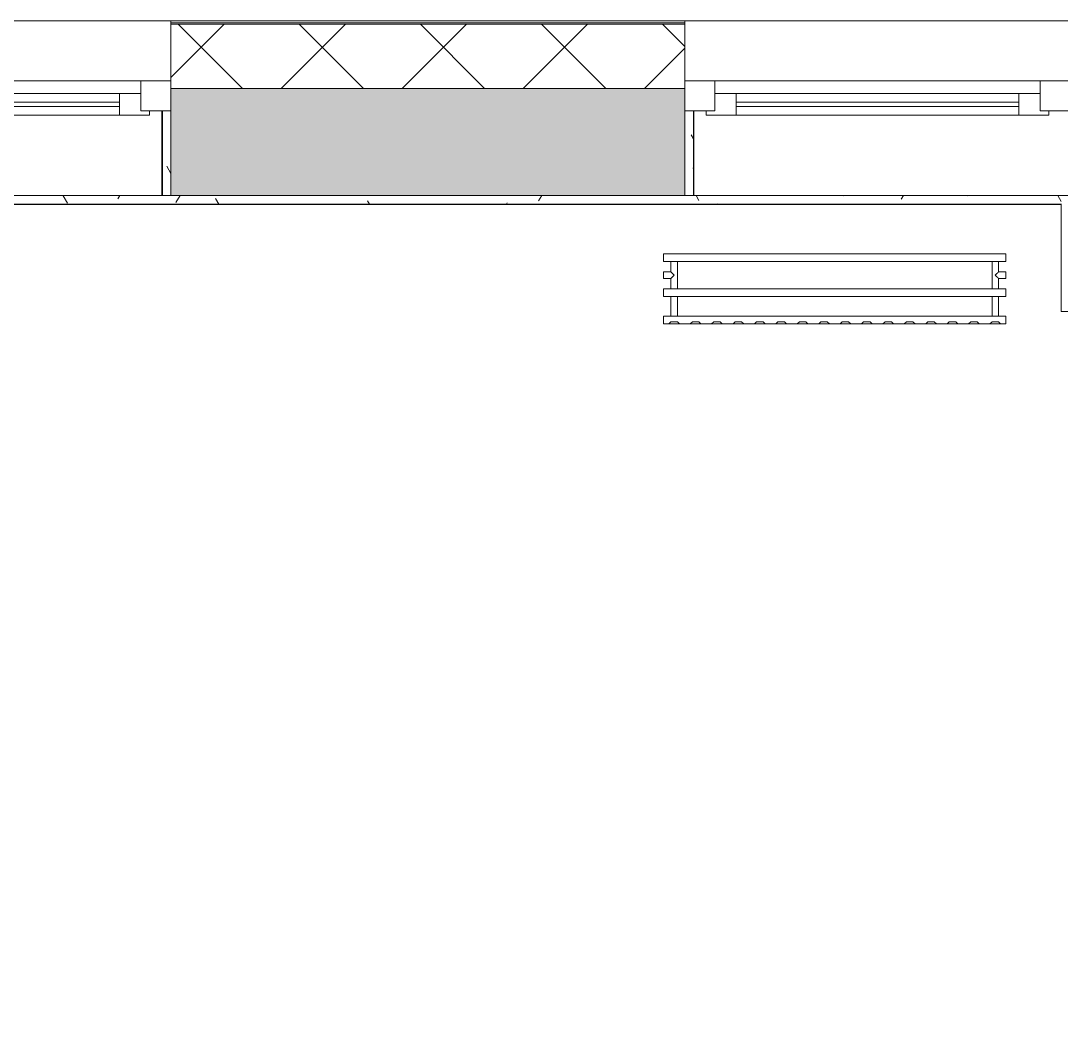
# Model space of a CAD drawing. Header units: millimetres. Extents: x -1113 to 415037, y -3642 to 354837.
# Drawn here: x 392327 to 394757, y 19184 to 21558 of the extents above; entities that cross this region are included whole.
import ezdxf

# ---------------------------------------------------------------- set-up
doc = ezdxf.new("R2010")
doc.units = ezdxf.units.MM
for name, color, linetype, lineweight in [('A-AREA-BNDY', 7, 'Continuous', 5), ('A-FLOR', 7, 'Continuous', 9), ('A-GLAZ', 7, 'Continuous', 9), ('A-GLAZ-1', 7, 'Continuous', 5), ('A-WALL', 7, 'Continuous', 5), ('I-WALL', 7, 'Continuous', 5)]:
    doc.layers.add(name, color=color, linetype=linetype, lineweight=lineweight)
for name, color, linetype, lineweight, true_color in [('A-WALL-1', 9, 'Continuous', 5, 0x808080), ('A-WALL-FNSH-1', 9, 'Continuous', 5, 0x808080), ('M-EQPM-1', 7, 'Continuous', 9, 0xb2b2b2)]:
    doc.layers.add(name, color=color, linetype=linetype, lineweight=lineweight, true_color=true_color)
pattern_1 = [(0, (289227.4, 1e-08), (243.84, 60.96), [20.117, -162.763, 20.117, -162.763, -975.36]), (0, (289227.4, 1e-08), (243.84, 60.96), [-365.76, 20.117, -345.643, 20.117, -162.763, -426.72]), (0, (289227.4, 1e-08), (243.84, 60.96), [-914.4, 20.117, -101.803, 20.117, -284.683]), (120, (289318.84, 30.48), (-174.71291, 180.691634), [20.117, -162.763, 20.117, -162.763, -975.36]), (120, (289318.84, 30.48), (-174.71291, 180.691634), [-365.76, 20.117, -345.643, 20.117, -162.763, -426.72]), (120, (289318.84, 30.48), (-174.71291, 180.691634), [-914.4, 20.117, -101.803, 20.117, -284.683]), (240, (289349.32, 152.4), (-69.12709, -241.651634), [20.117, -162.763, 20.117, -162.763, -975.36]), (240, (289349.32, 152.4), (-69.12709, -241.651634), [-365.76, 20.117, -345.643, 20.117, -162.763, -426.72]), (240, (289349.32, 152.4), (-69.12709, -241.651634), [-914.4, 20.117, -101.803, 20.117, -284.683])]

# ---------------------------------------------------------------- blocks, each defined once
blk = doc.blocks.new('120_Окно_СКБ_1Ст - 120_Окно_СКБ_1Ст 900х2500_h_ с форточкой-V559-Объем проектирования 3 этажа')
at = {"layer": 'A-GLAZ'}
for p, q in [((-450, -127), (-450, -57)), ((-450, -57), (-380, -57)), ((-380, -57), (-380, -127)), ((380, -127), (380, -57)), ((380, -57), (450, -57)), ((450, -57), (450, -127)), ((380, -87), (-380, -87)), ((-380, -87), (-380, -127)), ((-330, -137), (-330, -87)), ((330, -137), (330, -87)), ((380, -127), (380, -87)), ((-380, -127), (-450, -127)), ((-380, -127), (-400, -127)), ((-400, -127), (-400, -137)), ((-400, -137), (400, -137)), ((400, -137), (-400, -137)), ((450, -127), (380, -127)), ((400, -127), (380, -127)), ((400, -137), (400, -127))]:
    blk.add_line(p, q, dxfattribs=at)
at = {"layer": 'A-GLAZ-1'}
for p, q in [((450, -57), (-450, -57)), ((-330, -107), (330, -107)), ((330, -117), (-330, -117)), ((-430, -127), (-400, -127)), ((400, -127), (449.8, -127))]:
    blk.add_line(p, q, dxfattribs=at)
blk = doc.blocks.new('120_Окно_СКБ_2Ст_Фрамуга сверху - 120_Окно_СКБ_2Ст_2300х2500_h_ ДОО-V560-Объем проектирования 3 этажа')
at = {"layer": 'A-GLAZ'}
for p, q in [((-1150, -127), (-1150, -57)), ((-1150, -57), (-1080, -57)), ((-1080, -57), (-1080, -127)), ((520, -127), (520, -57)), ((520, -57), (590, -57)), ((590, -57), (590, -127)), ((1080, -127), (1080, -57)), ((1080, -57), (1150, -57)), ((1150, -57), (1150, -127)), ((520, -87), (-1080, -87)), ((-1080, -87), (-1080, -127)), ((-1030, -137), (-1030, -87)), ((470, -137), (470, -87)), ((520, -127), (520, -87)), ((1080, -87), (590, -87)), ((590, -87), (590, -127)), ((640, -137), (640, -87)), ((1030, -137), (1030, -87)), ((1080, -127), (1080, -87)), ((-1080, -127), (-1150, -127)), ((-1080, -127), (-1100, -127)), ((-1100, -127), (-1100, -137)), ((-1100, -137), (540, -137)), ((540, -137), (-1100, -137)), ((590, -127), (520, -127)), ((540, -127), (520, -127)), ((540, -137), (540, -127)), ((590, -127), (570, -127)), ((570, -127), (570, -137)), ((570, -137), (1100, -137)), ((1100, -137), (570, -137)), ((1150, -127), (1080, -127)), ((1100, -127), (1080, -127)), ((1100, -137), (1100, -127))]:
    blk.add_line(p, q, dxfattribs=at)
at = {"layer": 'A-GLAZ-1'}
for p, q in [((1150, -57), (-1150, -57)), ((-1080, -57), (1080, -57)), ((-1030, -107), (470, -107)), ((470, -117), (-1030, -117)), ((640, -107), (1030, -107)), ((1030, -117), (640, -117)), ((-1130, -127), (-1100, -127)), ((540, -127), (570, -127)), ((540, -127), (570, -127)), ((1100, -127), (1150, -127))]:
    blk.add_line(p, q, dxfattribs=at)
blk = doc.blocks.new('radiator_prado_classic_z_tip_30_po exemplyaru - Classic Z Тип 30-300-31189091-Объем проектирования 3 этажа')
at = {"layer": 'M-EQPM-1'}
for p, q in [((0, 228), (0, 210)), ((800, 228), (0, 228)), ((0, 210), (0, 228)), ((0, 228), (12.5, 228)), ((12.5, 228), (37.5, 228)), ((37.5, 228), (12.5, 228)), ((12.5, 228), (37.5, 228)), ((12.5, 228), (17.5, 223)), ((12.5, 228), (17.5, 223)), ((32.5, 223), (17.5, 223)), ((17.5, 223), (32.5, 223)), ((32.5, 223), (37.5, 228)), ((37.5, 228), (32.5, 223)), ((37.5, 228), (62.5, 228)), ((62.5, 228), (87.5, 228)), ((87.5, 228), (62.5, 228)), ((62.5, 228), (87.5, 228)), ((62.5, 228), (67.5, 223)), ((62.5, 228), (67.5, 223)), ((82.5, 223), (67.5, 223)), ((67.5, 223), (82.5, 223)), ((82.5, 223), (87.5, 228)), ((87.5, 228), (82.5, 223)), ((87.5, 228), (112.5, 228)), ((112.5, 228), (137.5, 228)), ((137.5, 228), (112.5, 228)), ((112.5, 228), (137.5, 228)), ((112.5, 228), (117.5, 223)), ((112.5, 228), (117.5, 223)), ((132.5, 223), (117.5, 223)), ((117.5, 223), (132.5, 223)), ((132.5, 223), (137.5, 228)), ((137.5, 228), (132.5, 223)), ((137.5, 228), (162.5, 228)), ((162.5, 228), (187.5, 228)), ((187.5, 228), (162.5, 228)), ((162.5, 228), (187.5, 228)), ((162.5, 228), (167.5, 223)), ((162.5, 228), (167.5, 223)), ((182.5, 223), (167.5, 223)), ((167.5, 223), (182.5, 223)), ((182.5, 223), (187.5, 228)), ((187.5, 228), (182.5, 223)), ((187.5, 228), (212.5, 228)), ((212.5, 228), (237.5, 228)), ((237.5, 228), (212.5, 228)), ((212.5, 228), (237.5, 228)), ((212.5, 228), (217.5, 223)), ((212.5, 228), (217.5, 223)), ((232.5, 223), (217.5, 223)), ((217.5, 223), (232.5, 223)), ((232.5, 223), (237.5, 228)), ((237.5, 228), (232.5, 223)), ((237.5, 228), (262.5, 228)), ((262.5, 228), (287.5, 228)), ((287.5, 228), (262.5, 228)), ((262.5, 228), (287.5, 228)), ((262.5, 228), (267.5, 223)), ((262.5, 228), (267.5, 223)), ((282.5, 223), (267.5, 223)), ((267.5, 223), (282.5, 223)), ((282.5, 223), (287.5, 228)), ((287.5, 228), (282.5, 223)), ((287.5, 228), (312.5, 228)), ((312.5, 228), (337.5, 228)), ((337.5, 228), (312.5, 228)), ((312.5, 228), (337.5, 228)), ((312.5, 228), (317.5, 223)), ((312.5, 228), (317.5, 223)), ((332.5, 223), (317.5, 223)), ((317.5, 223), (332.5, 223)), ((332.5, 223), (337.5, 228)), ((337.5, 228), (332.5, 223)), ((337.5, 228), (362.5, 228)), ((362.5, 228), (387.5, 228)), ((387.5, 228), (362.5, 228)), ((362.5, 228), (387.5, 228)), ((362.5, 228), (367.5, 223)), ((362.5, 228), (367.5, 223)), ((382.5, 223), (367.5, 223)), ((367.5, 223), (382.5, 223)), ((382.5, 223), (387.5, 228)), ((387.5, 228), (382.5, 223)), ((387.5, 228), (412.5, 228)), ((412.5, 228), (437.5, 228)), ((437.5, 228), (412.5, 228)), ((412.5, 228), (437.5, 228)), ((412.5, 228), (417.5, 223)), ((412.5, 228), (417.5, 223)), ((432.5, 223), (417.5, 223)), ((417.5, 223), (432.5, 223)), ((432.5, 223), (437.5, 228)), ((437.5, 228), (432.5, 223)), ((437.5, 228), (462.5, 228)), ((462.5, 228), (487.5, 228)), ((487.5, 228), (462.5, 228)), ((462.5, 228), (487.5, 228)), ((462.5, 228), (467.5, 223)), ((462.5, 228), (467.5, 223)), ((482.5, 223), (467.5, 223)), ((467.5, 223), (482.5, 223)), ((482.5, 223), (487.5, 228)), ((487.5, 228), (482.5, 223)), ((487.5, 228), (512.5, 228)), ((512.5, 228), (537.5, 228)), ((537.5, 228), (512.5, 228)), ((512.5, 228), (537.5, 228)), ((512.5, 228), (517.5, 223)), ((512.5, 228), (517.5, 223)), ((532.5, 223), (517.5, 223)), ((517.5, 223), (532.5, 223)), ((532.5, 223), (537.5, 228)), ((537.5, 228), (532.5, 223)), ((537.5, 228), (562.5, 228)), ((562.5, 228), (587.5, 228)), ((587.5, 228), (562.5, 228)), ((562.5, 228), (587.5, 228)), ((562.5, 228), (567.5, 223)), ((562.5, 228), (567.5, 223)), ((582.5, 223), (567.5, 223)), ((567.5, 223), (582.5, 223)), ((582.5, 223), (587.5, 228)), ((587.5, 228), (582.5, 223)), ((587.5, 228), (612.5, 228)), ((612.5, 228), (637.5, 228)), ((637.5, 228), (612.5, 228)), ((612.5, 228), (637.5, 228)), ((612.5, 228), (617.5, 223)), ((612.5, 228), (617.5, 223)), ((632.5, 223), (617.5, 223)), ((617.5, 223), (632.5, 223)), ((632.5, 223), (637.5, 228)), ((637.5, 228), (632.5, 223)), ((637.5, 228), (662.5, 228)), ((662.5, 228), (687.5, 228)), ((687.5, 228), (662.5, 228)), ((662.5, 228), (687.5, 228)), ((662.5, 228), (667.5, 223)), ((662.5, 228), (667.5, 223)), ((682.5, 223), (667.5, 223)), ((667.5, 223), (682.5, 223)), ((682.5, 223), (687.5, 228)), ((687.5, 228), (682.5, 223)), ((687.5, 228), (712.5, 228)), ((712.5, 228), (737.5, 228)), ((737.5, 228), (712.5, 228)), ((712.5, 228), (737.5, 228)), ((712.5, 228), (717.5, 223)), ((712.5, 228), (717.5, 223)), ((732.5, 223), (717.5, 223)), ((717.5, 223), (732.5, 223)), ((732.5, 223), (737.5, 228)), ((737.5, 228), (732.5, 223)), ((737.5, 228), (762.5, 228)), ((762.5, 228), (787.5, 228)), ((787.5, 228), (762.5, 228)), ((762.5, 228), (787.5, 228)), ((762.5, 228), (767.5, 223)), ((762.5, 228), (767.5, 223)), ((782.5, 223), (767.5, 223)), ((767.5, 223), (782.5, 223)), ((782.5, 223), (787.5, 228)), ((787.5, 228), (782.5, 223)), ((787.5, 228), (800, 228)), ((800, 210), (800, 228)), ((800, 228), (800, 210)), ((0, 210), (800, 210)), ((17.8, 210), (0, 210)), ((17.5, 210), (17.5, 164)), ((17.5, 210), (17.5, 164)), ((17.8, 210), (17.5, 210)), ((17.5, 210), (17.8, 210)), ((17.8, 210), (17.5, 210)), ((17.5, 210), (32.5, 210)), ((32.2, 210), (17.8, 210)), ((17.8, 210), (32.2, 210)), ((32.2, 210), (17.8, 210)), ((32.5, 210), (32.2, 210)), ((32.2, 210), (32.5, 210)), ((32.5, 210), (32.2, 210)), ((767.8, 210), (32.2, 210)), ((32.5, 164), (32.5, 210)), ((32.5, 164), (32.5, 210)), ((767.5, 210), (767.5, 164)), ((767.5, 210), (767.5, 164)), ((767.8, 210), (767.5, 210)), ((767.5, 210), (782.5, 210)), ((767.8, 210), (767.5, 210)), ((767.5, 210), (767.8, 210)), ((782.2, 210), (767.8, 210)), ((778.7, 210), (767.8, 210)), ((767.8, 210), (782.2, 210)), ((781.5, 210), (778.7, 210)), ((782.2, 210), (781.5, 210)), ((782.5, 210), (782.2, 210)), ((782.5, 210), (782.2, 210)), ((782.2, 210), (782.5, 210)), ((800, 210), (782.2, 210)), ((782.5, 164), (782.5, 210)), ((782.5, 164), (782.5, 210)), ((800, 164), (0, 164)), ((0, 164), (0, 146)), ((0, 146), (0, 164)), ((0, 164), (17.8, 164)), ((0, 146), (800, 146)), ((18.5, 146), (0, 146)), ((17.8, 164), (17.5, 164)), ((17.5, 164), (17.8, 164)), ((17.8, 164), (17.5, 164)), ((17.5, 164), (32.5, 164)), ((17.5, 146), (17.5, 121.5)), ((17.5, 146), (17.5, 121.5)), ((17.5, 146), (18.5, 146)), ((18.5, 146), (17.5, 146)), ((17.5, 146), (18.5, 146)), ((32.5, 146), (17.5, 146)), ((32.2, 164), (17.8, 164)), ((17.8, 164), (32.2, 164)), ((32.2, 164), (17.8, 164)), ((18.5, 146), (32.2, 146)), ((32.2, 146), (18.5, 146)), ((18.5, 146), (32.2, 146)), ((32.5, 164), (32.2, 164)), ((32.2, 164), (32.5, 164)), ((32.5, 164), (32.2, 164)), ((32.2, 164), (767.8, 164)), ((32.2, 146), (32.5, 146)), ((32.5, 146), (32.2, 146)), ((32.2, 146), (32.5, 146)), ((767.8, 146), (32.2, 146)), ((32.5, 82), (32.5, 146)), ((32.5, 82), (32.5, 146)), ((767.8, 164), (767.5, 164)), ((767.5, 164), (782.5, 164)), ((767.8, 164), (767.5, 164)), ((767.5, 164), (767.8, 164)), ((767.5, 146), (767.5, 82)), ((767.5, 146), (767.5, 82)), ((767.5, 146), (767.8, 146)), ((782.5, 146), (767.5, 146)), ((767.5, 146), (767.8, 146)), ((767.8, 146), (767.5, 146)), ((782.2, 164), (767.8, 164)), ((782.2, 164), (767.8, 164)), ((767.8, 164), (768.5, 164)), ((767.8, 146), (781.5, 146)), ((767.8, 146), (773.1, 146)), ((781.5, 146), (767.8, 146)), ((768.5, 164), (769.7, 164)), ((769.7, 164), (771.2, 164)), ((771.2, 164), (773.1, 164)), ((773.1, 164), (775, 164)), ((773.1, 146), (781.5, 146)), ((775, 164), (776.9, 164)), ((776.9, 164), (778.7, 164)), ((778.7, 164), (780.3, 164)), ((780.3, 164), (781.5, 164)), ((781.5, 164), (782.2, 164)), ((781.5, 146), (782.5, 146)), ((781.5, 146), (782.5, 146)), ((782.5, 146), (781.5, 146)), ((800, 146), (781.5, 146)), ((782.5, 164), (782.2, 164)), ((782.5, 164), (782.2, 164)), ((782.2, 164), (782.5, 164)), ((782.2, 164), (800, 164)), ((782.5, 121.5), (782.5, 146)), ((782.5, 121.5), (782.5, 146)), ((800, 146), (800, 164)), ((800, 164), (800, 146)), ((17.5, 121.5), (0, 121.5)), ((17.5, 121.5), (0, 121.5)), ((0, 121.5), (0, 120.5)), ((0, 106.5), (0, 121.5)), ((800, 121.5), (782.5, 121.5)), ((800, 121.5), (782.5, 121.5)), ((800, 121.5), (800, 106.5)), ((800, 120.5), (800, 121.5)), ((800, 121.5), (800, 120.5)), ((800, 120.5), (800, 121.5)), ((0, 120.5), (0, 107.5)), ((0, 120.5), (0, 119.3)), ((0, 114), (0, 120.5)), ((0, 120.5), (0, 120.5)), ((0, 119.3), (0, 117.8)), ((0, 117.8), (0, 115.9)), ((0, 115.9), (0, 114)), ((0, 114), (0, 112.1)), ((0, 107.5), (0, 114)), ((0, 112.1), (0, 110.3)), ((0, 110.3), (0, 108.7)), ((0, 108.7), (0, 107.5)), ((0, 107.5), (0, 106.5)), ((0, 107.5), (0, 107.5)), ((0, 106.5), (17.5, 106.5)), ((0, 106.5), (17.5, 106.5)), ((17.5, 106.5), (17.5, 82)), ((17.5, 106.5), (17.5, 82)), ((782.5, 82), (782.5, 106.5)), ((782.5, 106.5), (800, 106.5)), ((782.5, 82), (782.5, 106.5)), ((782.5, 106.5), (800, 106.5)), ((800, 107.5), (800, 120.5)), ((800, 120.5), (800, 107.5)), ((800, 119.3), (800, 120.5)), ((800, 117.8), (800, 119.3)), ((800, 115.9), (800, 117.8)), ((800, 114), (800, 115.9)), ((800, 112.1), (800, 114)), ((800, 110.3), (800, 112.1)), ((800, 108.7), (800, 110.3)), ((800, 107.5), (800, 108.7)), ((800, 106.5), (800, 107.5)), ((800, 107.5), (800, 106.5)), ((800, 106.5), (800, 107.5)), ((800, 82), (0, 82)), ((0, 82), (0, 64)), ((0, 64), (0, 82)), ((0, 82), (18.5, 82)), ((18.5, 82), (17.5, 82)), ((17.5, 82), (18.5, 82)), ((18.5, 82), (17.5, 82)), ((17.5, 82), (32.5, 82)), ((21.3, 82), (18.5, 82)), ((18.5, 82), (32.2, 82)), ((32.2, 82), (18.5, 82)), ((28.8, 82), (21.3, 82)), ((31.5, 82), (28.8, 82)), ((32.2, 82), (31.5, 82)), ((32.5, 82), (32.2, 82)), ((32.2, 82), (32.5, 82)), ((32.5, 82), (32.2, 82)), ((32.2, 82), (767.8, 82)), ((767.8, 82), (767.5, 82)), ((767.5, 82), (782.5, 82)), ((767.8, 82), (767.5, 82)), ((767.5, 82), (767.8, 82)), ((781.5, 82), (767.8, 82)), ((775, 82), (767.8, 82)), ((767.8, 82), (773.1, 82)), ((773.1, 82), (775, 82)), ((781.5, 82), (775, 82)), ((775, 82), (776.9, 82)), ((776.9, 82), (778.7, 82)), ((778.7, 82), (780.3, 82)), ((780.3, 82), (781.5, 82)), ((782.5, 82), (781.5, 82)), ((782.5, 82), (781.5, 82)), ((781.5, 82), (782.5, 82)), ((781.5, 82), (800, 82)), ((800, 64), (800, 82)), ((800, 82), (800, 64)), ((800, 64), (0, 64)), ((0, 64), (800, 64))]:
    blk.add_line(p, q, dxfattribs=at)
for points, knots in [([(18.5, 120.5), (18.4, 120.6), (18.3, 120.7), (18.1, 120.9), (17.9, 121.1), (17.8, 121.2), (17.7, 121.3), (17.5, 121.5), (17.5, 121.5), (17.5, 121.5)], [0.7142857, 0.7142857, 0.7142857, 0.7142857, 0.75, 0.7857143, 0.8214286, 0.8571429, 0.8928571, 0.9285714, 1, 1, 1, 1]), ([(17.5, 121.5), (17.5, 121.5), (17.5, 121.5), (17.7, 121.3), (17.8, 121.2), (17.9, 121.1), (18.1, 120.9), (18.3, 120.7), (18.4, 120.6), (18.5, 120.5)], [0, 0, 0, 0, 0.0714286, 0.1071429, 0.1428571, 0.1785714, 0.2142857, 0.25, 0.2857143, 0.2857143, 0.2857143, 0.2857143]), ([(17.5, 121.5), (17.5, 121.5), (17.5, 121.5), (17.7, 121.3), (17.8, 121.2), (17.9, 121.1), (18.1, 120.9), (18.3, 120.7), (18.4, 120.6), (18.5, 120.5)], [0, 0, 0, 0, 0.0714286, 0.1071429, 0.1428571, 0.1785714, 0.2142857, 0.25, 0.2857143, 0.2857143, 0.2857143, 0.2857143]), ([(25, 114), (24.5, 114.5), (23.6, 115.4), (22.4, 116.6), (21.6, 117.4), (21.1, 117.9), (20.8, 118.2), (20.5, 118.5), (20.2, 118.8), (19.8, 119.1), (19.6, 119.4), (19.3, 119.7), (19, 120), (18.7, 120.3), (18.5, 120.5), (18.3, 120.7), (18.1, 120.9), (17.9, 121.1), (17.8, 121.2), (17.7, 121.3), (17.5, 121.5), (17.5, 121.5), (17.5, 121.5)], [0, 0, 0, 0, 0.142857, 0.285714, 0.357143, 0.392857, 0.428571, 0.464286, 0.5, 0.535714, 0.571429, 0.607143, 0.642857, 0.678571, 0.714286, 0.75, 0.785714, 0.821429, 0.857143, 0.892857, 0.928571, 1, 1, 1, 1]), ([(775, 114), (775.5, 114.5), (776.4, 115.4), (777.6, 116.6), (778.4, 117.4), (778.9, 117.9), (779.2, 118.2), (779.5, 118.5), (779.8, 118.8), (780.1, 119.2), (780.4, 119.4), (780.7, 119.7), (781, 120), (781.3, 120.3), (781.5, 120.5), (781.7, 120.7), (781.9, 120.9), (782.1, 121.1), (782.2, 121.2), (782.3, 121.3), (782.5, 121.5), (782.5, 121.5), (782.5, 121.5)], [0, 0, 0, 0, 0.142857, 0.285714, 0.357143, 0.392857, 0.428571, 0.464286, 0.5, 0.535714, 0.571429, 0.607143, 0.642857, 0.678571, 0.714286, 0.75, 0.785714, 0.821429, 0.857143, 0.892857, 0.928571, 1, 1, 1, 1]), ([(782.5, 121.5), (782.5, 121.5), (782.5, 121.5), (782.3, 121.3), (782.2, 121.2), (782.1, 121.1), (781.9, 120.9), (781.7, 120.7), (781.6, 120.6), (781.5, 120.5)], [0, 0, 0, 0, 0.0714286, 0.1071429, 0.1428571, 0.1785714, 0.2142857, 0.25, 0.2857143, 0.2857143, 0.2857143, 0.2857143]), ([(782.5, 121.5), (782.5, 121.5), (782.5, 121.5), (782.3, 121.3), (782.2, 121.2), (782.1, 121.1), (781.9, 120.9), (781.7, 120.7), (781.6, 120.6), (781.5, 120.5)], [0, 0, 0, 0, 0.0714286, 0.1071429, 0.1428571, 0.1785714, 0.2142857, 0.25, 0.2857143, 0.2857143, 0.2857143, 0.2857143]), ([(781.5, 120.5), (781.6, 120.6), (781.7, 120.7), (781.9, 120.9), (782.1, 121.1), (782.2, 121.2), (782.3, 121.3), (782.5, 121.5), (782.5, 121.5), (782.5, 121.5)], [0.7142857, 0.7142857, 0.7142857, 0.7142857, 0.75, 0.7857143, 0.8214286, 0.8571429, 0.8928571, 0.9285714, 1, 1, 1, 1]), ([(17.5, 106.5), (17.5, 106.5), (17.5, 106.5), (17.7, 106.7), (17.8, 106.8), (17.9, 106.9), (18.1, 107.1), (18.3, 107.3), (18.5, 107.5), (18.7, 107.7), (19, 108), (19.3, 108.3), (19.6, 108.6), (19.8, 108.9), (20.3, 109.3), (20.7, 109.7), (21.1, 110.1), (21.6, 110.6), (22.4, 111.4), (23.6, 112.6), (24.5, 113.5), (25, 114)], [0, 0, 0, 0, 0.071429, 0.107143, 0.142857, 0.178571, 0.214286, 0.25, 0.285714, 0.321429, 0.357143, 0.392857, 0.428571, 0.464286, 0.5, 0.571429, 0.607143, 0.642857, 0.714286, 0.857143, 1, 1, 1, 1]), ([(17.5, 106.5), (17.5, 106.5), (17.5, 106.5), (17.7, 106.7), (17.8, 106.8), (17.9, 106.9), (18.1, 107.1), (18.3, 107.3), (18.4, 107.4), (18.5, 107.5)], [0, 0, 0, 0, 0.0714286, 0.1071429, 0.1428571, 0.1785714, 0.2142857, 0.25, 0.2857143, 0.2857143, 0.2857143, 0.2857143]), ([(18.5, 107.5), (18.4, 107.4), (18.3, 107.3), (18.1, 107.1), (17.9, 106.9), (17.8, 106.8), (17.7, 106.7), (17.5, 106.5), (17.5, 106.5), (17.5, 106.5)], [0.7142857, 0.7142857, 0.7142857, 0.7142857, 0.75, 0.7857143, 0.8214286, 0.8571429, 0.8928571, 0.9285714, 1, 1, 1, 1]), ([(18.5, 107.5), (18.4, 107.4), (18.3, 107.3), (18.1, 107.1), (17.9, 106.9), (17.8, 106.8), (17.7, 106.7), (17.5, 106.5), (17.5, 106.5), (17.5, 106.5)], [0.7142857, 0.7142857, 0.7142857, 0.7142857, 0.75, 0.7857143, 0.8214286, 0.8571429, 0.8928571, 0.9285714, 1, 1, 1, 1]), ([(22.1, 116.9), (21.9, 117.1), (21.6, 117.4), (21.1, 117.9), (20.8, 118.2), (20.5, 118.5), (20.2, 118.8), (19.9, 119.2), (19.7, 119.3), (19.6, 119.4)], [0.2857143, 0.2857143, 0.2857143, 0.2857143, 0.3571429, 0.3928571, 0.4285714, 0.4642857, 0.5, 0.5357143, 0.5714286, 0.5714286, 0.5714286, 0.5714286]), ([(19.6, 119.4), (19.7, 119.3), (19.9, 119.2), (20.3, 118.7), (20.7, 118.3), (21.1, 117.9), (21.6, 117.4), (21.9, 117.1), (22.1, 116.9)], [0.4285714, 0.4285714, 0.4285714, 0.4285714, 0.4642857, 0.5, 0.5714286, 0.6071429, 0.6428571, 0.7142857, 0.7142857, 0.7142857, 0.7142857]), ([(19.6, 119.4), (19.7, 119.3), (19.8, 119.1), (20.3, 118.7), (20.7, 118.3), (21.1, 117.9), (21.6, 117.4), (21.9, 117.1), (22.1, 116.9)], [0.4285714, 0.4285714, 0.4285714, 0.4285714, 0.4642857, 0.5, 0.5714286, 0.6071429, 0.6428571, 0.7142857, 0.7142857, 0.7142857, 0.7142857]), ([(19.6, 108.6), (19.7, 108.7), (19.9, 108.8), (20.3, 109.3), (20.7, 109.7), (21.1, 110.1), (21.6, 110.6), (21.9, 110.9), (22.1, 111.1)], [0.4285714, 0.4285714, 0.4285714, 0.4285714, 0.4642857, 0.5, 0.5714286, 0.6071429, 0.6428571, 0.7142857, 0.7142857, 0.7142857, 0.7142857]), ([(22.1, 111.1), (21.9, 110.9), (21.6, 110.6), (21.1, 110.1), (20.8, 109.8), (20.5, 109.5), (20.2, 109.2), (19.9, 108.8), (19.7, 108.7), (19.6, 108.6)], [0.2857143, 0.2857143, 0.2857143, 0.2857143, 0.3571429, 0.3928571, 0.4285714, 0.4642857, 0.5, 0.5357143, 0.5714286, 0.5714286, 0.5714286, 0.5714286]), ([(22.1, 111.1), (21.9, 110.9), (21.6, 110.6), (21.1, 110.1), (20.8, 109.8), (20.5, 109.5), (20.2, 109.2), (19.8, 108.9), (19.7, 108.7), (19.6, 108.6)], [0.2857143, 0.2857143, 0.2857143, 0.2857143, 0.3571429, 0.3928571, 0.4285714, 0.4642857, 0.5, 0.5357143, 0.5714286, 0.5714286, 0.5714286, 0.5714286]), ([(782.5, 106.5), (782.5, 106.5), (782.5, 106.5), (782.3, 106.7), (782.2, 106.8), (782.1, 106.9), (781.9, 107.1), (781.7, 107.3), (781.5, 107.5), (781.3, 107.7), (781, 108), (780.7, 108.3), (780.4, 108.6), (780.1, 108.8), (779.7, 109.3), (779.3, 109.7), (778.9, 110.1), (778.4, 110.6), (777.6, 111.4), (776.4, 112.6), (775.5, 113.5), (775, 114)], [0, 0, 0, 0, 0.071429, 0.107143, 0.142857, 0.178571, 0.214286, 0.25, 0.285714, 0.321429, 0.357143, 0.392857, 0.428571, 0.464286, 0.5, 0.571429, 0.607143, 0.642857, 0.714286, 0.857143, 1, 1, 1, 1]), ([(780.4, 119.4), (780.3, 119.3), (780.1, 119.2), (779.7, 118.7), (779.3, 118.3), (778.9, 117.9), (778.4, 117.4), (778.1, 117.1), (777.9, 116.9)], [0.4285714, 0.4285714, 0.4285714, 0.4285714, 0.4642857, 0.5, 0.5714286, 0.6071429, 0.6428571, 0.7142857, 0.7142857, 0.7142857, 0.7142857]), ([(780.4, 119.4), (780.3, 119.3), (780.1, 119.2), (779.7, 118.7), (779.3, 118.3), (778.9, 117.9), (778.4, 117.4), (778.1, 117.1), (777.9, 116.9)], [0.4285714, 0.4285714, 0.4285714, 0.4285714, 0.4642857, 0.5, 0.5714286, 0.6071429, 0.6428571, 0.7142857, 0.7142857, 0.7142857, 0.7142857]), ([(777.9, 116.9), (778.1, 117.1), (778.4, 117.4), (778.9, 117.9), (779.1, 118.1), (779.2, 118.2)], [0.2857143, 0.2857143, 0.2857143, 0.2857143, 0.3571429, 0.3928571, 0.4285714, 0.4285714, 0.4285714, 0.4285714]), ([(777.9, 111.1), (778.1, 110.9), (778.4, 110.6), (778.9, 110.1), (779.2, 109.8), (779.5, 109.5), (779.8, 109.2), (780.1, 108.8), (780.3, 108.7), (780.4, 108.6)], [0.2857143, 0.2857143, 0.2857143, 0.2857143, 0.3571429, 0.3928571, 0.4285714, 0.4642857, 0.5, 0.5357143, 0.5714286, 0.5714286, 0.5714286, 0.5714286]), ([(777.9, 111.1), (778.1, 110.9), (778.4, 110.6), (778.9, 110.1), (779.2, 109.8), (779.5, 109.5), (779.8, 109.2), (780.1, 108.8), (780.3, 108.7), (780.4, 108.6)], [0.2857143, 0.2857143, 0.2857143, 0.2857143, 0.3571429, 0.3928571, 0.4285714, 0.4642857, 0.5, 0.5357143, 0.5714286, 0.5714286, 0.5714286, 0.5714286]), ([(779.2, 109.8), (779.1, 109.9), (778.9, 110.1), (778.4, 110.6), (778.1, 110.9), (777.9, 111.1)], [0.5714286, 0.5714286, 0.5714286, 0.5714286, 0.6071429, 0.6428571, 0.7142857, 0.7142857, 0.7142857, 0.7142857]), ([(780.4, 108.6), (780.3, 108.7), (780.1, 108.8), (779.7, 109.3), (779.4, 109.6), (779.2, 109.8)], [0.4285714, 0.4285714, 0.4285714, 0.4285714, 0.4642857, 0.5, 0.5714286, 0.5714286, 0.5714286, 0.5714286]), ([(781.5, 107.5), (781.6, 107.4), (781.7, 107.3), (781.9, 107.1), (782.1, 106.9), (782.2, 106.8), (782.3, 106.7), (782.5, 106.5), (782.5, 106.5), (782.5, 106.5)], [0.7142857, 0.7142857, 0.7142857, 0.7142857, 0.75, 0.7857143, 0.8214286, 0.8571429, 0.8928571, 0.9285714, 1, 1, 1, 1]), ([(781.5, 107.5), (781.6, 107.4), (781.7, 107.3), (781.9, 107.1), (782.1, 106.9), (782.2, 106.8), (782.3, 106.7), (782.5, 106.5), (782.5, 106.5), (782.5, 106.5)], [0.7142857, 0.7142857, 0.7142857, 0.7142857, 0.75, 0.7857143, 0.8214286, 0.8571429, 0.8928571, 0.9285714, 1, 1, 1, 1]), ([(782.5, 106.5), (782.5, 106.5), (782.5, 106.5), (782.3, 106.7), (782.2, 106.8), (782.1, 106.9), (781.9, 107.1), (781.7, 107.3), (781.6, 107.4), (781.5, 107.5)], [0, 0, 0, 0, 0.0714286, 0.1071429, 0.1428571, 0.1785714, 0.2142857, 0.25, 0.2857143, 0.2857143, 0.2857143, 0.2857143])]:
    blk.add_open_spline(points, degree=3, knots=knots, dxfattribs=at)
for points in [[(19.6, 119.4), (19.5, 119.5), (19.3, 119.7), (19, 120), (18.7, 120.3), (18.6, 120.4), (18.5, 120.5)], [(18.5, 120.5), (18.6, 120.4), (18.7, 120.3), (19, 120), (19.3, 119.7), (19.5, 119.5), (19.6, 119.4)], [(18.5, 120.5), (18.6, 120.4), (18.7, 120.3), (19, 120), (19.3, 119.7), (19.5, 119.5), (19.6, 119.4)], [(18.5, 107.5), (18.6, 107.6), (18.7, 107.7), (19, 108), (19.3, 108.3), (19.5, 108.5), (19.6, 108.6)], [(19.6, 108.6), (19.5, 108.5), (19.3, 108.3), (19, 108), (18.7, 107.7), (18.6, 107.6), (18.5, 107.5)], [(19.6, 108.6), (19.5, 108.5), (19.3, 108.3), (19, 108), (18.7, 107.7), (18.6, 107.6), (18.5, 107.5)], [(25, 114), (24.5, 114.5), (23.6, 115.4), (22.6, 116.4), (22.1, 116.9)], [(22.1, 116.9), (22.6, 116.4), (23.6, 115.4), (24.5, 114.5), (25, 114)], [(22.1, 116.9), (22.6, 116.4), (23.6, 115.4), (24.5, 114.5), (25, 114)], [(22.1, 111.1), (22.6, 111.6), (23.6, 112.6), (24.5, 113.5), (25, 114)], [(25, 114), (24.5, 113.5), (23.6, 112.6), (22.6, 111.6), (22.1, 111.1)], [(25, 114), (24.5, 113.5), (23.6, 112.6), (22.6, 111.6), (22.1, 111.1)], [(777.9, 116.9), (777.4, 116.4), (776.4, 115.4), (775.5, 114.5), (775, 114)], [(777.9, 116.9), (777.4, 116.4), (776.4, 115.4), (775.5, 114.5), (775, 114)], [(775, 114), (775.5, 114.5), (776.4, 115.4), (777.4, 116.4), (777.9, 116.9)], [(775, 114), (775.5, 113.5), (776.4, 112.6), (777.4, 111.6), (777.9, 111.1)], [(775, 114), (775.5, 113.5), (776.4, 112.6), (777.4, 111.6), (777.9, 111.1)], [(777.9, 111.1), (777.4, 111.6), (776.4, 112.6), (775.5, 113.5), (775, 114)], [(779.2, 118.2), (779.3, 118.3), (779.5, 118.5), (779.8, 118.8), (780.1, 119.2), (780.3, 119.3), (780.4, 119.4)], [(781.5, 120.5), (781.4, 120.4), (781.3, 120.3), (781, 120), (780.7, 119.7), (780.5, 119.5), (780.4, 119.4)], [(781.5, 120.5), (781.4, 120.4), (781.3, 120.3), (781, 120), (780.7, 119.7), (780.5, 119.5), (780.4, 119.4)], [(780.4, 119.4), (780.5, 119.5), (780.7, 119.7), (781, 120), (781.3, 120.3), (781.4, 120.4), (781.5, 120.5)], [(780.4, 108.6), (780.5, 108.5), (780.7, 108.3), (781, 108), (781.3, 107.7), (781.4, 107.6), (781.5, 107.5)], [(780.4, 108.6), (780.5, 108.5), (780.7, 108.3), (781, 108), (781.3, 107.7), (781.4, 107.6), (781.5, 107.5)], [(781.5, 107.5), (781.4, 107.6), (781.3, 107.7), (781, 108), (780.7, 108.3), (780.5, 108.5), (780.4, 108.6)]]:
    blk.add_open_spline(points, degree=3, dxfattribs=at)

msp = doc.modelspace()

# ---------------------------------------------------------------- hatches: boundary and pattern name
at = {"layer": 'A-WALL'}
h = msp.add_hatch(dxfattribs=at)
h.set_pattern_fill('FP_24', color=256, style=0, pattern_type=2)
h.set_pattern_definition([(45, (289227.4, 1e-08), (-141.42136, 141.42136), []), (135, (289227.4, 1e-08), (-141.42136, -141.42136), [])])
h.paths.add_polyline_path([(397635.3, 21400), (398277.9, 21400), (398277.9, 21550), (396977.9, 21550), (396977.9, 21400)])
h.paths.add_polyline_path([(393877.6, 21400), (393877.6, 21550), (392677.4, 21550), (392677.4, 21400), (393284.2, 21400)])
h.paths.add_polyline_path([(395277.4, 21400), (396077.9, 21400), (396077.9, 21550), (394777.6, 21550), (394777.6, 21400)])
h.paths.add_polyline_path([(389887.4, 21400), (390377.4, 21400), (390377.4, 21550), (385837.4, 21550), (385837.4, 21400), (389807.4, 21400)])
h.paths.add_polyline_path([(399177.9, 21400), (400477.4, 21400), (400477.4, 21550), (399177.9, 21550)])
h.paths.add_polyline_path([(382537.4, 21400), (382537.4, 21550), (382517.4, 21550), (382517.4, 21400)])
h.paths.add_polyline_path([(414057.4, 21400), (414457.4, 21400), (414457.4, 21550), (409377.6, 21550), (409377.6, 21400), (412864.2, 21400)])
h.paths.add_polyline_path([(406227.9, 21400), (406227.9, 21550), (405357.9, 21550), (405357.9, 21400)])
h.paths.add_polyline_path([(402777.4, 21400), (403927.9, 21400), (403927.9, 21550), (402777.4, 21550)])
h.paths.add_polyline_path([(407127.9, 21400), (408477.6, 21400), (408477.6, 21550), (407127.9, 21550)])
at = {"layer": 'I-WALL'}
h = msp.add_hatch(dxfattribs=at)
h.set_pattern_fill('FP_1', color=256, style=0, pattern_type=2)
h.set_pattern_definition([(45, (289227.4, 1e-08), (-114.04925, 114.04925), []), (45, (289341.45, 1e-08), (-114.04925, 114.04925), [201.612, -40.322, 6.706, -33.617])])
h.paths.add_polyline_path([(400477.4, 21150), (400477.4, 21400), (400277.4, 21400), (400277.4, 21150), (400354.8, 21150)])
h.paths.add_polyline_path([(410077.4, 21150), (410267.4, 21150), (410267.4, 21400), (410077.4, 21400), (410077.4, 21203.4)])
h.paths.add_polyline_path([(397091.4, 21150), (398277.9, 21150), (398277.9, 21400), (396977.9, 21400), (396977.9, 21150)])
h.paths.add_polyline_path([(402777.4, 21150), (403927.9, 21150), (403927.9, 21400), (402777.4, 21400), (402777.4, 21336.3)])
h.paths.add_polyline_path([(408477.6, 21150), (408477.6, 21400), (407127.9, 21400), (407127.9, 21150), (407425.3, 21150)])
h.paths.add_polyline_path([(399177.9, 21150), (399577.4, 21151.7), (399577.4, 21400), (399177.9, 21400), (399177.9, 21336.3)])
h.paths.add_polyline_path([(406227.9, 21150), (406227.9, 21400), (405357.9, 21400), (405357.9, 21150)])
h.paths.add_polyline_path([(393877.6, 21150), (393877.6, 21400), (392677.4, 21400), (392677.4, 21150), (393828.1, 21150)])
h.paths.add_polyline_path([(395277.4, 21150), (396077.9, 21150), (396077.9, 21400), (395277.4, 21400), (395277.4, 21336.3)])
h.paths.add_polyline_path([(390377.4, 21150), (390377.4, 21400), (390027.4, 21400), (390027.4, 21150), (390347.4, 21150)])
h = msp.add_hatch(dxfattribs=at)
h.set_pattern_fill('FP_191', color=256, style=0, pattern_type=2)
h.set_pattern_definition(pattern_1)
h.paths.add_polyline_path([(392677.4, 21150), (392677.4, 21347.8), (392657.4, 21347.8), (392657.4, 21150)])
h = msp.add_hatch(dxfattribs=at)
h.set_pattern_fill('FP_191', color=256, style=0, pattern_type=2)
h.set_pattern_definition(pattern_1)
h.paths.add_polyline_path([(393897.6, 21150), (393897.6, 21348), (393877.6, 21348), (393877.6, 21150)])
h = msp.add_hatch(dxfattribs=at)
h.set_pattern_fill('FP_191', color=256, style=0, pattern_type=2)
h.set_pattern_definition(pattern_1)
h.paths.add_polyline_path([(394756.4, 21130), (394756.4, 21150), (390047.4, 21150), (390047.4, 21130), (394643.9, 21130)])

# ---------------------------------------------------------------- linework, layer by layer
at = {"layer": 'A-AREA-BNDY', "flags": 128}
msp.add_lwpolyline([(390348.4, 13621), (394756.4, 13621), (394756.4, 13921), (395298.4, 13921), (395298.4, 13621), (399076.4, 13621), (399076.4, 14158), (400049.4, 14158), (400049.4, 15050), (400056.4, 15050), (400056.4, 20879), (399556.4, 20879), (399556.4, 21129), (395298.4, 21129), (395298.4, 20879), (394756.4, 20879), (394756.4, 21129), (390048.4, 21129), (390048.4, 18180.8), (390055.9, 18180.8), (390055.9, 16380.8), (390048.4, 16380.8), (390048.4, 13921), (390348.4, 13921)], close=True, dxfattribs=at)
at = {"layer": 'A-FLOR'}
msp.add_line((390047.4, 21130), (394756.4, 21130), dxfattribs=at)
at = {"layer": 'A-WALL'}
for p, q in [((390377.4, 21558), (392677.4, 21558)), ((393877.6, 21553), (392677.4, 21553)), ((393877.6, 21558), (394777.6, 21558)), ((393877.6, 21550), (392677.4, 21550)), ((393877.6, 21400), (392677.4, 21400)), ((394756.4, 21130), (394757.4, 21130))]:
    msp.add_line(p, q, dxfattribs=at)
at = {"layer": 'A-WALL-1'}
for p, q in [((392677.4, 21550), (392677.4, 21150)), ((393877.6, 21150), (393877.6, 21550)), ((392677.4, 21347.8), (392657.4, 21347.8)), ((392657.4, 21347.8), (392657.4, 21150)), ((392677.4, 21150), (392677.4, 21347.8)), ((393897.6, 21348), (393877.6, 21348)), ((393897.6, 21150), (393897.6, 21348)), ((394777.4, 21150), (390027.4, 21150)), ((392657.4, 21150), (392677.4, 21150)), ((393877.6, 21150), (393897.6, 21150))]:
    msp.add_line(p, q, dxfattribs=at)
at = {"layer": 'A-WALL-FNSH-1'}
for p, q in [((393877.6, 21558), (392677.4, 21558)), ((392677.4, 21558), (392677.4, 21550)), ((393877.6, 21550), (393877.6, 21558)), ((392657.4, 21347.8), (392656.4, 21347.8)), ((392656.4, 21347.8), (392656.4, 21150)), ((393898.6, 21348), (393897.6, 21348)), ((393898.6, 21150), (393898.6, 21348)), ((392656.4, 21150), (392657.4, 21150)), ((393897.6, 21150), (393898.6, 21150)), ((392677.4, 21130), (392677.4, 21129)), ((392677.4, 21129), (393877.6, 21129)), ((393877.6, 21129), (393877.6, 21130)), ((394756.4, 21129), (394756.4, 20879.5)), ((394756.4, 20879.5), (394757.4, 20879.5))]:
    msp.add_line(p, q, dxfattribs=at)
at = {"layer": 'I-WALL'}
for p, q in [((392677.4, 21129), (390377.4, 21129)), ((394756.4, 21129), (393877.6, 21129)), ((394756.4, 21129), (394756.4, 21130))]:
    msp.add_line(p, q, dxfattribs=at)

# ---------------------------------------------------------------- block references
at = {"layer": 'A-GLAZ', "color": 3}
for name, p in [('120_Окно_СКБ_2Ст_Фрамуга сверху - 120_Окно_СКБ_2Ст_2300х2500_h_ ДОО-V560-Объем проектирования 3 этажа', (391527.4, 21475)), ('120_Окно_СКБ_1Ст - 120_Окно_СКБ_1Ст 900х2500_h_ с форточкой-V559-Объем проектирования 3 этажа', (394327.6, 21475))]:
    msp.add_blockref(name, p, dxfattribs=at)
at = {"layer": 'M-EQPM-1', "rotation": 180}
msp.add_blockref('radiator_prado_classic_z_tip_30_po exemplyaru - Classic Z Тип 30-300-31189091-Объем проектирования 3 этажа', (394627.6, 21078), dxfattribs=at)

doc.saveas('drawing.dxf')
